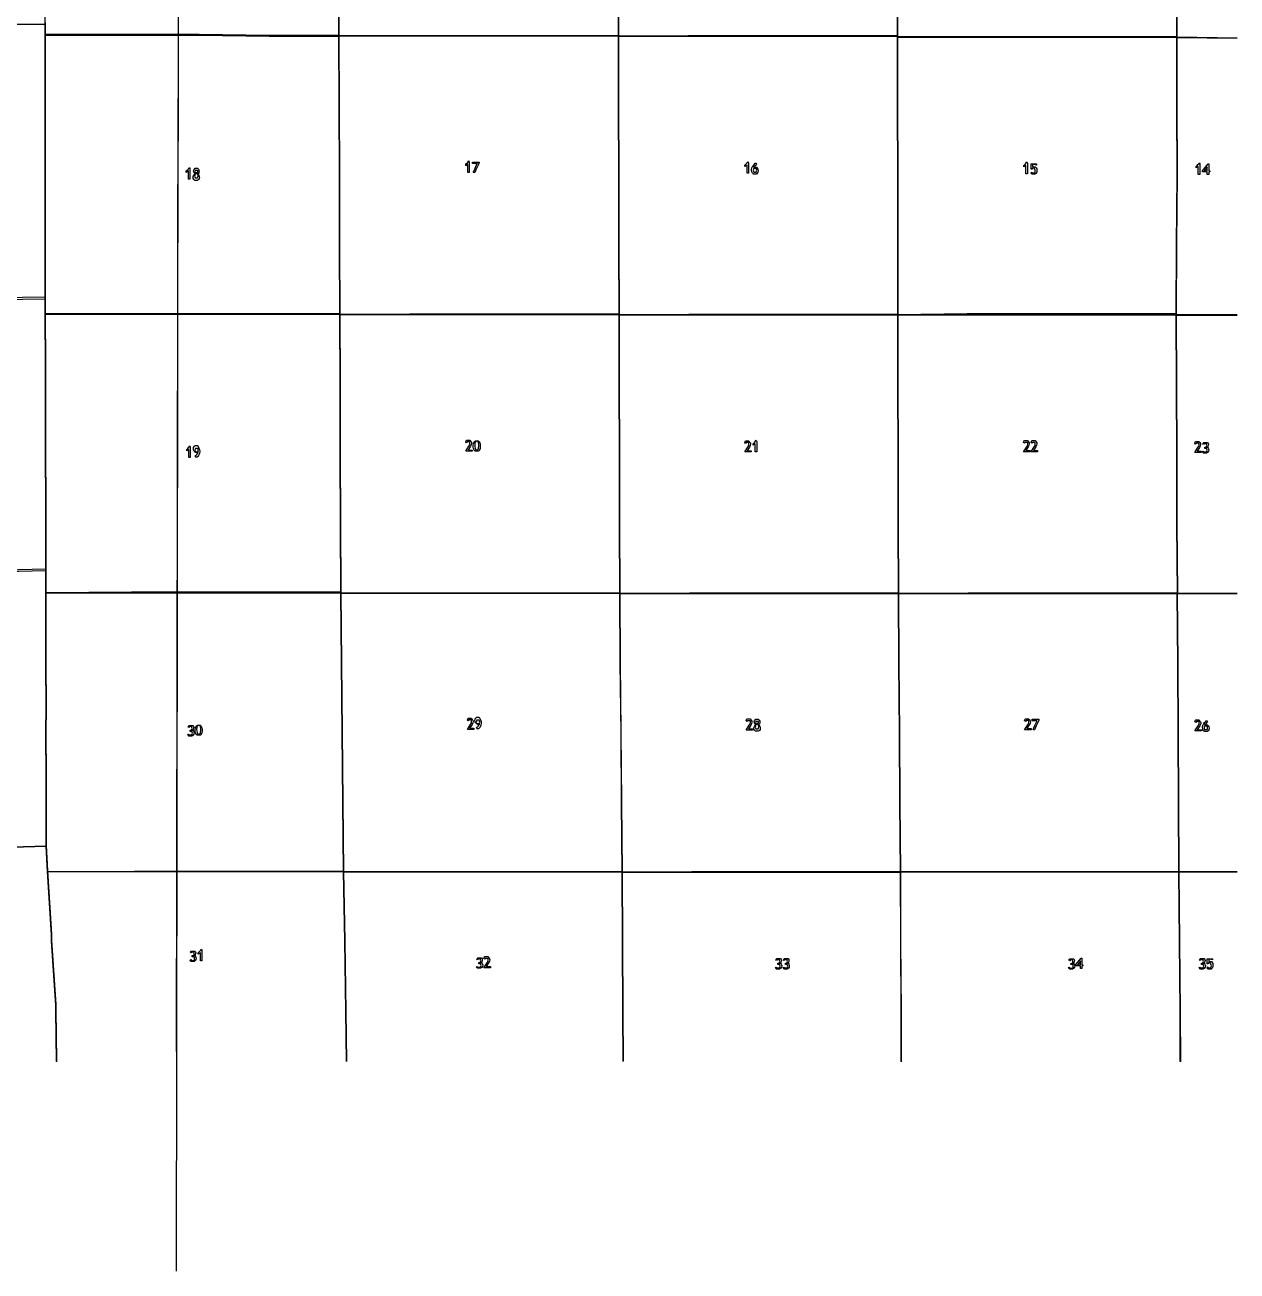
# Model space of a CAD drawing. Extents: x -0.82 to 6.83, y -0.63 to 7.9.
# Drawn here: x 2.421 to 6.048, y -0.626 to 3.103 of the extents above; entities that cross this region are included whole.
import ezdxf

# ---------------------------------------------------------------- set-up
doc = ezdxf.new("R2010")
doc.units = 0
for name, color, linetype in [('Grid', 7, 'CONTINUOUS'), ('split_lines', 7, 'CONTINUOUS'), ('split_lines_copy', 7, 'CONTINUOUS'), ('topo', 7, 'CONTINUOUS'), ('topo_grid', 7, 'CONTINUOUS')]:
    doc.layers.add(name, color=color, linetype=linetype)

msp = doc.modelspace()

# ---------------------------------------------------------------- linework, layer by layer
at = {"layer": 'Grid', "color": 1}
for points in [[(3.360572, 3.070909), (3.151778, 3.070909), (2.942985, 3.073555), (2.734718, 3.073555), (2.481632, 3.073555), (2.481632, 3.106231), (2.481632, 3.281808), (2.481632, 3.314511), (2.481632, 3.490591), (2.482159, 3.522764), (2.482159, 3.698871), (2.482159, 3.731018), (2.482159, 3.907125), (2.731555, 3.907125), (2.940348, 3.907125), (3.149142, 3.907125), (3.357408, 3.907125), (3.358466, 3.698315), (3.358995, 3.489533), (3.360054, 3.281279)], [(4.196802, 3.069348), (3.988008, 3.069348), (3.778688, 3.069348), (3.569894, 3.069348), (3.360573, 3.069348), (3.360044, 3.278157), (3.358985, 3.486411), (3.358456, 3.695193), (3.357398, 3.903976), (3.566719, 3.903976), (3.775512, 3.903976), (3.984306, 3.903976), (4.193099, 3.903976), (4.194157, 3.695193), (4.195216, 3.486913), (4.195745, 3.27866)], [(4.196802, 3.069348), (4.195744, 3.278131), (4.195215, 3.486384), (4.194156, 3.694664), (4.193098, 3.903447), (4.401892, 3.903447), (4.610685, 3.903447), (4.819479, 3.903447), (5.028272, 3.903447), (5.02933, 3.695193), (5.029859, 3.486913), (5.030918, 3.27866), (5.031976, 3.070406), (4.823182, 3.070406), (4.614389, 3.070406), (4.405595, 3.070406)], [(5.868208, 3.065115), (5.659415, 3.065115), (5.450094, 3.065115), (5.241301, 3.065115), (5.03198, 3.065115), (5.030922, 3.273368), (5.029863, 3.481622), (5.029334, 3.689902), (5.028276, 3.898155), (5.236547, 3.898155), (5.44534, 3.898155), (5.654134, 3.898155), (5.862927, 3.898155), (5.864514, 3.689875), (5.865573, 3.481622), (5.86716, 3.273368)], [(1.658057, 2.278455), (1.658583, 2.485148), (1.658583, 2.691311), (1.65911, 2.897977), (1.65911, 3.10467), (1.86474, 3.10467), (2.07037, 3.10467), (2.276, 3.10467), (2.48163, 3.10467), (2.48163, 3.071994), (2.48163, 2.898533), (2.48163, 2.863185), (2.48163, 2.69237), (2.48163, 2.654402), (2.482157, 2.487265), (2.482157, 2.44509), (2.482157, 2.282186), (2.276, 2.27954), (2.069842, 2.276894), (1.864212, 2.274249)], [(3.363208, 2.236281), (3.154414, 2.236281), (2.946148, 2.236281), (2.737355, 2.236281), (2.482159, 2.236281), (2.482159, 2.28216), (2.482159, 2.445064), (2.482159, 2.487238), (2.481632, 2.654375), (2.481632, 2.692343), (2.481632, 2.863185), (2.481632, 2.898506), (2.481632, 3.071967), (2.734719, 3.071967), (2.942985, 3.071967), (3.151778, 3.069321), (3.360572, 3.069321), (3.361101, 2.860539), (3.36216, 2.652285), (3.362689, 2.443503)], [(3.363208, 2.236281), (3.362679, 2.44509), (3.36215, 2.653873), (3.361091, 2.862126), (3.360562, 3.070935), (3.569882, 3.070935), (3.778676, 3.070935), (3.987997, 3.070935), (4.19679, 3.070935), (4.197319, 2.862655), (4.197848, 2.653873), (4.198378, 2.445619), (4.198907, 2.23681), (3.989586, 2.23681), (3.780792, 2.23681), (3.571999, 2.23681)], [(4.198911, 2.235223), (4.198382, 2.444032), (4.197853, 2.652285), (4.197324, 2.861068), (4.196794, 3.069348), (4.405588, 3.069348), (4.614381, 3.069348), (4.823175, 3.069348), (5.031968, 3.069348), (5.031968, 2.861068), (5.032498, 2.652285), (5.032498, 2.444032), (5.032498, 2.235778), (4.823704, 2.235778), (4.615438, 2.235778), (4.407171, 2.235778)], [(5.032505, 2.23472), (5.032505, 2.442973), (5.032505, 2.651227), (5.031976, 2.86001), (5.031976, 3.06829), (5.241296, 3.06829), (5.45009, 3.06829), (5.659411, 3.06829), (5.868204, 3.06829), (5.868204, 2.862153), (5.868733, 2.656519), (5.867145, 2.447207), (5.866087, 2.237895), (5.657821, 2.237895), (5.449027, 2.237895), (5.240761, 2.237895)], [(3.750743, 2.69237), (3.750743, 2.660725), (3.746526, 2.660725), (3.746526, 2.685067), (3.740199, 2.680834), (3.740199, 2.685067), (3.742845, 2.687713), (3.745491, 2.690359), (3.747608, 2.693005), (3.749195, 2.69565)], [(3.780796, 2.690782), (3.77815, 2.684961), (3.774988, 2.67914), (3.771824, 2.672261), (3.769178, 2.665911), (3.767591, 2.66062), (3.762847, 2.66062), (3.764963, 2.66644), (3.768128, 2.673849), (3.771819, 2.681786), (3.774983, 2.688136), (3.760219, 2.688136), (3.760219, 2.69237), (3.780783, 2.69237)], [(4.585918, 2.690253), (4.585918, 2.658609), (4.5817, 2.658609), (4.5817, 2.68295), (4.575374, 2.678717), (4.575374, 2.68295), (4.57802, 2.685596), (4.580666, 2.688242), (4.582783, 2.690888), (4.58437, 2.693534)], [(4.602263, 2.679167), (4.601205, 2.676521), (4.603321, 2.676521), (4.605967, 2.676521), (4.609658, 2.676521), (4.612304, 2.673875), (4.614421, 2.6707), (4.61495, 2.666467), (4.614421, 2.662234), (4.612304, 2.659059), (4.609658, 2.656413), (4.605967, 2.656413), (4.601223, 2.656413), (4.598061, 2.659059), (4.595945, 2.663292), (4.595416, 2.669642), (4.596474, 2.674934), (4.599636, 2.680754), (4.601752, 2.6834), (4.603869, 2.686046), (4.605986, 2.688692), (4.608102, 2.688692), (4.610219, 2.686046), (4.608102, 2.6834), (4.604938, 2.679696)], [(5.420567, 2.689195), (5.420567, 2.65755), (5.416349, 2.65755), (5.416349, 2.681892), (5.410023, 2.677659), (5.410023, 2.681892), (5.412669, 2.684538), (5.415315, 2.687184), (5.417432, 2.68983), (5.419019, 2.692475)], [(5.436384, 2.68549), (5.436384, 2.678082), (5.437971, 2.678082), (5.440617, 2.678082), (5.444308, 2.678082), (5.446954, 2.675436), (5.448542, 2.672261), (5.449071, 2.668028), (5.448542, 2.662736), (5.446425, 2.658503), (5.44326, 2.655857), (5.439043, 2.655857), (5.434826, 2.655857), (5.431661, 2.658503), (5.433249, 2.662207), (5.435894, 2.659561), (5.43854, 2.659561), (5.441186, 2.659561), (5.442774, 2.659561), (5.443832, 2.662207), (5.444361, 2.665382), (5.443832, 2.668557), (5.442774, 2.671203), (5.441186, 2.673849), (5.43854, 2.673849), (5.435894, 2.673849), (5.433778, 2.671203), (5.43219, 2.671203), (5.43219, 2.686549), (5.447481, 2.686549), (5.447481, 2.682845)], [(5.936225, 2.686549), (5.936225, 2.654931), (5.932008, 2.654931), (5.932008, 2.679273), (5.925681, 2.675039), (5.925681, 2.679273), (5.928327, 2.681919), (5.930973, 2.684564), (5.93309, 2.68721), (5.934677, 2.689856)], [(5.963114, 2.686549), (5.963114, 2.66644), (5.966278, 2.66644), (5.966278, 2.663265), (5.963114, 2.663265), (5.963114, 2.654799), (5.958897, 2.654799), (5.958897, 2.663265), (5.944662, 2.663265), (5.944662, 2.665911), (5.961535, 2.686549)], [(2.914512, 2.672843), (2.914512, 2.641226), (2.910294, 2.641226), (2.910294, 2.665567), (2.903968, 2.661334), (2.903968, 2.665567), (2.906614, 2.668213), (2.90926, 2.670859), (2.911377, 2.673505), (2.912964, 2.676151)], [(2.940347, 2.670727), (2.941935, 2.668081), (2.942464, 2.665435), (2.941935, 2.662789), (2.941405, 2.660143), (2.939818, 2.657498), (2.93823, 2.657498), (2.940347, 2.654852), (2.941935, 2.652206), (2.942993, 2.64956), (2.943522, 2.646914), (2.942993, 2.64321), (2.940876, 2.640035), (2.937712, 2.637389), (2.934021, 2.637389), (2.929803, 2.637389), (2.926639, 2.640035), (2.925052, 2.64321), (2.924522, 2.646914), (2.925052, 2.64956), (2.92611, 2.652206), (2.928227, 2.654852), (2.930343, 2.657498), (2.927179, 2.660143), (2.92612, 2.662789), (2.925591, 2.665435), (2.92612, 2.66861), (2.928237, 2.671256), (2.930883, 2.673902), (2.934045, 2.673902), (2.937736, 2.673902)], [(2.931911, 2.644903), (2.934028, 2.644903), (2.936144, 2.644903), (2.937732, 2.644903), (2.93879, 2.647549), (2.939319, 2.650195), (2.939319, 2.652841), (2.938261, 2.655487), (2.936673, 2.658133), (2.933512, 2.660778), (2.931395, 2.658133), (2.929807, 2.655487), (2.929278, 2.652841), (2.928749, 2.650195), (2.929278, 2.647549), (2.930337, 2.644903)], [(2.932966, 2.661255), (2.935612, 2.658609), (2.937729, 2.661255), (2.938258, 2.66443), (2.938258, 2.667075), (2.937199, 2.667075), (2.934035, 2.667075), (2.930871, 2.667075), (2.930341, 2.667075), (2.929812, 2.66443), (2.930341, 2.661784), (2.9314, 2.659138)], [(4.603317, 2.662313), (4.605963, 2.662313), (4.60755, 2.662313), (4.609138, 2.662313), (4.610196, 2.664959), (4.610725, 2.667605), (4.610196, 2.67025), (4.609138, 2.672896), (4.60755, 2.672896), (4.605434, 2.672896), (4.603317, 2.672896), (4.601729, 2.672896), (4.600671, 2.67025), (4.600142, 2.667605), (4.600671, 2.664959), (4.601729, 2.662313)], [(5.958896, 2.678135), (5.949932, 2.666493), (5.958896, 2.666493)], [(1.659639, 1.451738), (1.659112, 1.658431), (1.658586, 1.865097), (1.658586, 2.071789), (1.658059, 2.278482), (1.864216, 2.281128), (2.069846, 2.283774), (2.276003, 2.286419), (2.48216, 2.289065), (2.48216, 2.243186), (2.482687, 2.082902), (2.482687, 2.034404), (2.483216, 1.877268), (2.483216, 1.825595), (2.483742, 1.675338), (2.483742, 1.616812), (2.484269, 1.473937), (2.278111, 1.469174), (2.071954, 1.464941), (1.865797, 1.460179)], [(2.484269, 1.403769), (2.484269, 1.470206), (2.483742, 1.613081), (2.483742, 1.671607), (2.483216, 1.821864), (2.483216, 1.873537), (2.482689, 2.030673), (2.482689, 2.079171), (2.482163, 2.239456), (2.737354, 2.239456), (2.946148, 2.239456), (3.154418, 2.239456), (3.363212, 2.239456), (3.36427, 2.031202), (3.364799, 1.822949), (3.365858, 1.61414), (3.366387, 1.405886), (3.157593, 1.405886), (2.949313, 1.405886), (2.740515, 1.405886)], [(3.366371, 1.402711), (3.365842, 1.610965), (3.364784, 1.819774), (3.364254, 2.028027), (3.363196, 2.236281), (3.57199, 2.236281), (3.780783, 2.236281), (3.989577, 2.236281), (4.198897, 2.236281), (4.199426, 2.028001), (4.199955, 1.819747), (4.200485, 1.610965), (4.201014, 1.402685), (3.99222, 1.402685), (3.783954, 1.402685), (3.575161, 1.402685)], [(4.201019, 1.401653), (4.20049, 1.609906), (4.199961, 1.818715), (4.199431, 2.026969), (4.198902, 2.235249), (4.407168, 2.235249), (4.615435, 2.235249), (4.823701, 2.235249), (5.032498, 2.235249), (5.033027, 2.026969), (5.033557, 1.818715), (5.034086, 1.610435), (5.034615, 1.402182), (4.826348, 1.402182), (4.618082, 1.402182), (4.409289, 1.402182)], [(5.034614, 1.401653), (5.034085, 1.609906), (5.033556, 1.818186), (5.033026, 2.02644), (5.032497, 2.23472), (5.240763, 2.23472), (5.449029, 2.23472), (5.657823, 2.23472), (5.866089, 2.23472), (5.867148, 2.02644), (5.867677, 1.818186), (5.868206, 1.610435), (5.869264, 1.402182), (5.660471, 1.402182), (5.451677, 1.402182), (5.243411, 1.402182)], [(2.916094, 1.839803), (2.916094, 1.808159), (2.911877, 1.808159), (2.911877, 1.8325), (2.90555, 1.828267), (2.90555, 1.8325), (2.908196, 1.835146), (2.910842, 1.837792), (2.912959, 1.840438), (2.914546, 1.843084)], [(2.941929, 1.836099), (2.944046, 1.831865), (2.944575, 1.826044), (2.943517, 1.820224), (2.940871, 1.814403), (2.938754, 1.811757), (2.936637, 1.809111), (2.934521, 1.809111), (2.932404, 1.809111), (2.930287, 1.811757), (2.932404, 1.814403), (2.935568, 1.817578), (2.938214, 1.821811), (2.939273, 1.824457), (2.937156, 1.824457), (2.93451, 1.824457), (2.930819, 1.824457), (2.928173, 1.827103), (2.926057, 1.830278), (2.925528, 1.834511), (2.926057, 1.838215), (2.928173, 1.841919), (2.930819, 1.844565), (2.93451, 1.844565), (2.938728, 1.844565)], [(2.932966, 1.823981), (2.934554, 1.823981), (2.937199, 1.823981), (2.938787, 1.823981), (2.939316, 1.826626), (2.939845, 1.829272), (2.939316, 1.832447), (2.938787, 1.835093), (2.937199, 1.835093), (2.934554, 1.835093), (2.932437, 1.835093), (2.931379, 1.835093), (2.93032, 1.832447), (2.929791, 1.829801), (2.93032, 1.827156), (2.931379, 1.82451)], [(3.754961, 1.856683), (3.757078, 1.854037), (3.757607, 1.850862), (3.756549, 1.846629), (3.754432, 1.841866), (3.74705, 1.830754), (3.759705, 1.830754), (3.759705, 1.82705), (3.740197, 1.82705), (3.740197, 1.82705), (3.749688, 1.841866), (3.752334, 1.8461), (3.752863, 1.849804), (3.752863, 1.85245), (3.751805, 1.855096), (3.750217, 1.855096), (3.7481, 1.855096), (3.744936, 1.855096), (3.742819, 1.85245), (3.740174, 1.855096), (3.741232, 1.857741), (3.742819, 1.860387), (3.745465, 1.860387), (3.748111, 1.860387), (3.752329, 1.860387)], [(3.780796, 1.855096), (3.781854, 1.85245), (3.782913, 1.849804), (3.783442, 1.8461), (3.783442, 1.842396), (3.782913, 1.835516), (3.780796, 1.830225), (3.779209, 1.827579), (3.777621, 1.827579), (3.775504, 1.827579), (3.772859, 1.827579), (3.768641, 1.827579), (3.765479, 1.830225), (3.764421, 1.832871), (3.763363, 1.835516), (3.762834, 1.839221), (3.762834, 1.843983), (3.763363, 1.850333), (3.765479, 1.855096), (3.76917, 1.858271), (3.773388, 1.858271), (3.777605, 1.858271)], [(3.770251, 1.830833), (3.772897, 1.830833), (3.775543, 1.830833), (3.777659, 1.833479), (3.778189, 1.836125), (3.778718, 1.838771), (3.779247, 1.841417), (3.779247, 1.844592), (3.779247, 1.848825), (3.778718, 1.852), (3.778189, 1.854646), (3.776601, 1.857292), (3.775014, 1.857292), (3.773426, 1.857292), (3.77078, 1.857292), (3.768664, 1.854646), (3.767605, 1.850942), (3.767076, 1.84565), (3.767605, 1.840358), (3.768664, 1.836125)], [(4.589609, 1.854566), (4.591726, 1.851921), (4.592255, 1.848746), (4.591197, 1.844512), (4.58908, 1.83975), (4.581698, 1.828637), (4.594353, 1.828637), (4.594353, 1.824933), (4.574845, 1.824933), (4.574845, 1.824933), (4.584336, 1.83975), (4.586982, 1.843983), (4.587511, 1.847687), (4.587511, 1.850333), (4.586453, 1.852979), (4.584865, 1.852979), (4.582748, 1.852979), (4.579584, 1.852979), (4.577467, 1.850333), (4.574822, 1.852979), (4.57588, 1.855625), (4.577467, 1.858271), (4.580113, 1.858271), (4.582759, 1.858271), (4.586976, 1.858271)], [(4.610699, 1.856683), (4.610699, 1.825039), (4.606482, 1.825039), (4.606482, 1.849381), (4.600155, 1.845147), (4.600155, 1.849381), (4.602801, 1.852026), (4.605447, 1.854672), (4.607564, 1.857318), (4.609151, 1.859964)], [(5.42373, 1.855096), (5.425847, 1.85245), (5.426376, 1.849275), (5.425317, 1.845041), (5.423201, 1.840279), (5.415819, 1.829166), (5.428474, 1.829166), (5.428474, 1.825462), (5.408966, 1.825462), (5.408966, 1.825462), (5.418457, 1.840279), (5.421103, 1.844512), (5.421632, 1.848216), (5.421632, 1.850862), (5.420574, 1.853508), (5.418986, 1.853508), (5.416869, 1.853508), (5.413708, 1.853508), (5.411591, 1.850862), (5.408945, 1.853508), (5.410003, 1.856154), (5.411591, 1.8588), (5.414237, 1.8588), (5.416883, 1.8588), (5.4211, 1.8588)], [(5.446402, 1.855096), (5.448519, 1.85245), (5.449048, 1.849275), (5.447989, 1.845041), (5.445873, 1.840279), (5.438491, 1.829166), (5.451146, 1.829166), (5.451146, 1.825462), (5.431638, 1.825462), (5.431638, 1.825462), (5.441129, 1.840279), (5.443775, 1.844512), (5.444304, 1.848216), (5.444304, 1.850862), (5.443245, 1.853508), (5.441658, 1.853508), (5.439541, 1.853508), (5.436377, 1.853508), (5.43426, 1.850862), (5.431614, 1.853508), (5.432673, 1.856154), (5.43426, 1.8588), (5.436906, 1.8588), (5.439552, 1.8588), (5.443769, 1.8588)], [(5.936225, 1.852979), (5.938342, 1.850333), (5.938871, 1.847158), (5.937813, 1.842925), (5.935696, 1.838162), (5.928314, 1.82705), (5.940969, 1.82705), (5.940969, 1.823346), (5.921461, 1.823346), (5.921461, 1.823346), (5.930952, 1.838162), (5.933598, 1.842396), (5.934127, 1.8461), (5.934127, 1.848746), (5.933069, 1.851391), (5.931481, 1.851391), (5.929364, 1.851391), (5.926203, 1.851391), (5.924086, 1.848746), (5.92144, 1.851391), (5.922498, 1.854037), (5.924086, 1.856683), (5.926732, 1.856683), (5.929378, 1.856683), (5.933595, 1.856683)], [(5.959424, 1.852979), (5.961541, 1.850333), (5.96207, 1.847158), (5.961541, 1.844512), (5.960482, 1.841866), (5.959424, 1.839221), (5.957307, 1.839221), (5.959953, 1.839221), (5.961541, 1.836575), (5.962599, 1.833929), (5.963128, 1.831283), (5.962599, 1.827579), (5.960482, 1.824404), (5.956791, 1.821758), (5.952047, 1.821758), (5.947827, 1.821758), (5.944663, 1.824404), (5.946779, 1.827579), (5.949425, 1.824933), (5.952071, 1.824933), (5.954717, 1.824933), (5.956834, 1.824933), (5.957892, 1.827579), (5.958421, 1.830225), (5.957892, 1.832871), (5.956834, 1.835516), (5.954717, 1.835516), (5.952071, 1.835516), (5.951542, 1.835516), (5.951542, 1.839221), (5.954188, 1.839221), (5.955775, 1.839221), (5.956834, 1.841866), (5.957363, 1.844512), (5.956834, 1.847158), (5.956304, 1.849804), (5.954717, 1.849804), (5.952071, 1.849804), (5.949954, 1.849804), (5.947838, 1.847158), (5.945721, 1.850333), (5.948367, 1.852979), (5.952584, 1.852979), (5.956275, 1.852979)], [(1.661748, 0.622375), (1.661221, 0.829597), (1.660695, 1.037321), (1.660166, 1.244543), (1.659639, 1.451738), (1.865797, 1.456501), (2.071954, 1.461263), (2.278111, 1.465497), (2.484268, 1.470259), (2.484268, 1.403822), (2.484268, 1.264096), (2.484268, 1.19504), (2.484795, 1.057933), (2.484268, 0.98676), (2.484795, 0.851796), (2.484795, 0.777977), (2.484795, 0.645632), (2.279165, 0.639811), (2.073535, 0.633991), (1.867378, 0.62817)], [(2.488487, 0.569141), (2.484797, 0.645579), (2.484797, 0.777924), (2.484797, 0.851743), (2.484271, 0.986707), (2.484797, 1.05788), (2.484271, 1.194987), (2.484271, 1.264043), (2.484271, 1.403769), (2.740516, 1.403769), (2.949314, 1.403769), (3.15758, 1.403769), (3.366374, 1.403769), (3.36849, 1.195516), (3.370607, 0.987236), (3.372724, 0.778453), (3.37484, 0.5702), (3.166046, 0.5702), (2.95778, 0.5702), (2.748982, 0.5702)], [(3.374807, 0.569141), (3.37269, 0.777395), (3.370574, 0.986178), (3.368457, 1.194458), (3.36634, 1.402711), (3.575134, 1.402711), (3.783927, 1.402711), (3.992193, 1.402711), (4.200987, 1.402711), (4.202575, 1.194458), (4.204691, 0.985675), (4.206279, 0.777395), (4.207866, 0.569141), (3.9996, 0.569141), (3.791334, 0.569141), (3.583067, 0.569141)], [(4.207874, 0.568083), (4.206287, 0.776336), (4.204699, 0.984616), (4.202582, 1.193399), (4.200995, 1.401653), (4.409262, 1.401653), (4.618055, 1.401653), (4.826322, 1.401653), (5.034588, 1.401653), (5.036175, 1.193399), (5.037763, 0.985119), (5.03935, 0.776866), (5.040938, 0.568612), (4.832672, 0.568612), (4.624405, 0.568612), (4.416139, 0.568612)], [(5.040941, 0.568612), (5.039353, 0.776866), (5.037766, 0.985119), (5.036178, 1.193399), (5.034591, 1.401653), (5.243385, 1.401653), (5.451651, 1.401653), (5.660444, 1.401653), (5.869238, 1.401653), (5.870296, 1.193399), (5.871355, 0.985119), (5.872413, 0.776866), (5.873471, 0.568612), (5.665739, 0.568612), (5.457473, 0.568612), (5.249207, 0.568612)], [(2.948783, 1.004645), (2.949841, 1.002), (2.9509, 0.999354), (2.951429, 0.99565), (2.951429, 0.991945), (2.9509, 0.985066), (2.948783, 0.979775), (2.947196, 0.977129), (2.945608, 0.977129), (2.943491, 0.977129), (2.940846, 0.977129), (2.936628, 0.977129), (2.933466, 0.979775), (2.932408, 0.98242), (2.93135, 0.985066), (2.930821, 0.98877), (2.930821, 0.993533), (2.93135, 0.999883), (2.933466, 1.004645), (2.937157, 1.00782), (2.941375, 1.00782), (2.945592, 1.00782)], [(2.938238, 0.980383), (2.940884, 0.980383), (2.94353, 0.980383), (2.945646, 0.983029), (2.946175, 0.985675), (2.946705, 0.988321), (2.947234, 0.990966), (2.947234, 0.994141), (2.947234, 0.998375), (2.946705, 1.00155), (2.946175, 1.004196), (2.944588, 1.006841), (2.943, 1.006841), (2.941413, 1.006841), (2.938767, 1.006841), (2.93665, 1.004196), (2.935592, 1.000491), (2.935063, 0.9952), (2.935592, 0.989908), (2.93665, 0.985675)], [(3.759706, 1.024674), (3.761823, 1.022029), (3.762352, 1.018854), (3.761293, 1.01462), (3.759177, 1.009858), (3.751795, 0.998745), (3.76445, 0.998745), (3.76445, 0.995041), (3.744942, 0.995041), (3.744942, 0.995041), (3.754433, 1.009858), (3.757079, 1.014091), (3.757608, 1.017795), (3.757608, 1.020441), (3.756549, 1.023087), (3.754962, 1.023087), (3.752845, 1.023087), (3.749681, 1.023087), (3.747564, 1.020441), (3.744918, 1.023087), (3.745977, 1.025733), (3.747564, 1.028379), (3.75021, 1.028379), (3.752856, 1.028379), (3.757073, 1.028379)], [(3.783959, 1.023087), (3.786076, 1.018854), (3.786605, 1.013033), (3.785546, 1.007212), (3.782901, 1.001391), (3.780784, 0.998745), (3.778667, 0.996099), (3.776551, 0.996099), (3.774434, 0.996099), (3.772317, 0.998745), (3.774434, 1.001391), (3.777598, 1.004566), (3.780244, 1.008799), (3.781302, 1.011445), (3.779186, 1.011445), (3.77654, 1.011445), (3.772849, 1.011445), (3.770203, 1.014091), (3.768087, 1.017266), (3.767557, 1.021499), (3.768087, 1.025204), (3.770203, 1.028908), (3.772849, 1.031554), (3.77654, 1.031554), (3.780757, 1.031554)], [(3.774996, 1.010969), (3.776583, 1.010969), (3.779229, 1.010969), (3.780817, 1.010969), (3.781346, 1.013615), (3.781875, 1.016261), (3.781346, 1.019436), (3.780817, 1.022081), (3.779229, 1.022081), (3.776583, 1.022081), (3.774467, 1.022081), (3.773408, 1.022081), (3.77235, 1.019436), (3.771821, 1.01679), (3.77235, 1.014144), (3.773408, 1.011498)], [(4.593827, 1.022558), (4.595944, 1.019912), (4.596473, 1.016737), (4.595415, 1.012504), (4.593298, 1.007741), (4.585916, 0.996629), (4.598571, 0.996629), (4.598571, 0.992924), (4.579063, 0.992924), (4.579063, 0.992924), (4.588554, 1.007741), (4.5912, 1.011974), (4.591729, 1.015679), (4.591729, 1.018324), (4.590671, 1.02097), (4.589083, 1.02097), (4.586966, 1.02097), (4.583802, 1.02097), (4.581685, 1.018324), (4.57904, 1.02097), (4.580098, 1.023616), (4.581685, 1.026262), (4.584331, 1.026262), (4.586977, 1.026262), (4.591194, 1.026262)], [(4.61808, 1.022558), (4.619668, 1.019912), (4.620197, 1.017266), (4.619668, 1.01462), (4.619138, 1.011974), (4.617551, 1.009329), (4.615963, 1.009329), (4.61808, 1.006683), (4.619668, 1.004037), (4.620726, 1.001391), (4.621255, 0.998745), (4.620726, 0.995041), (4.618609, 0.991866), (4.615445, 0.98922), (4.611754, 0.98922), (4.607536, 0.98922), (4.604372, 0.991866), (4.602785, 0.995041), (4.602255, 0.998745), (4.602785, 1.001391), (4.603843, 1.004037), (4.60596, 1.006683), (4.608076, 1.009329), (4.604912, 1.011974), (4.603853, 1.01462), (4.603324, 1.017266), (4.603853, 1.020441), (4.60597, 1.023087), (4.608616, 1.025733), (4.61178, 1.025733), (4.615471, 1.025733)], [(4.609644, 0.996734), (4.611761, 0.996734), (4.613877, 0.996734), (4.615465, 0.996734), (4.616523, 0.99938), (4.617052, 1.002026), (4.617052, 1.004672), (4.615994, 1.007318), (4.614407, 1.009964), (4.611245, 1.012609), (4.609128, 1.009964), (4.607541, 1.007318), (4.607012, 1.004672), (4.606482, 1.002026), (4.607012, 0.99938), (4.60807, 0.996734)], [(4.610699, 1.013086), (4.613345, 1.01044), (4.615462, 1.013086), (4.615991, 1.016261), (4.615991, 1.018906), (4.614932, 1.018906), (4.611768, 1.018906), (4.608604, 1.018906), (4.608074, 1.018906), (4.607545, 1.016261), (4.608074, 1.013615), (4.609133, 1.010969)], [(5.426894, 1.023087), (5.429011, 1.020441), (5.42954, 1.017266), (5.428481, 1.013033), (5.426365, 1.00827), (5.418983, 0.997158), (5.431638, 0.997158), (5.431638, 0.993454), (5.41213, 0.993454), (5.41213, 0.993454), (5.421621, 1.00827), (5.424267, 1.012504), (5.424796, 1.016208), (5.424796, 1.018854), (5.423737, 1.021499), (5.42215, 1.021499), (5.420033, 1.021499), (5.416869, 1.021499), (5.414752, 1.018854), (5.412106, 1.021499), (5.413165, 1.024145), (5.414752, 1.026791), (5.417398, 1.026791), (5.420044, 1.026791), (5.424261, 1.026791)], [(5.455365, 1.023616), (5.452719, 1.017795), (5.449555, 1.011974), (5.44639, 1.005095), (5.443744, 0.998745), (5.442157, 0.993454), (5.437413, 0.993454), (5.43953, 0.999274), (5.442694, 1.006683), (5.446385, 1.01462), (5.449549, 1.02097), (5.434786, 1.02097), (5.434786, 1.025204), (5.455346, 1.025204)], [(5.936752, 1.019938), (5.938869, 1.017293), (5.939398, 1.014118), (5.93834, 1.009884), (5.936223, 1.005122), (5.928841, 0.994009), (5.941496, 0.994009), (5.941496, 0.990305), (5.921988, 0.990305), (5.921988, 0.990305), (5.931479, 1.005122), (5.934125, 1.009355), (5.934654, 1.013059), (5.934654, 1.015705), (5.933596, 1.018351), (5.932008, 1.018351), (5.929891, 1.018351), (5.926727, 1.018351), (5.92461, 1.015705), (5.921964, 1.018351), (5.923023, 1.020997), (5.92461, 1.023643), (5.927256, 1.023643), (5.929902, 1.023643), (5.934119, 1.023643)], [(5.951515, 1.010969), (5.950457, 1.008323), (5.952573, 1.008323), (5.955219, 1.008323), (5.95891, 1.008323), (5.961556, 1.005677), (5.963673, 1.002502), (5.964202, 0.998269), (5.963673, 0.994036), (5.961556, 0.990861), (5.95891, 0.988215), (5.955219, 0.988215), (5.950475, 0.988215), (5.947311, 0.990861), (5.945194, 0.995094), (5.944665, 1.001444), (5.945723, 1.006736), (5.948885, 1.012556), (5.951002, 1.015202), (5.953118, 1.017848), (5.955235, 1.020494), (5.957352, 1.020494), (5.959468, 1.017848), (5.957352, 1.015202), (5.954187, 1.011498)], [(2.923475, 1.006233), (2.925592, 1.003587), (2.926121, 1.000412), (2.925592, 0.997766), (2.924533, 0.99512), (2.923475, 0.992475), (2.921358, 0.992475), (2.924004, 0.992475), (2.925592, 0.989829), (2.92665, 0.987183), (2.927179, 0.984537), (2.92665, 0.980833), (2.924533, 0.977658), (2.920842, 0.975012), (2.916098, 0.975012), (2.911881, 0.975012), (2.908716, 0.977658), (2.910833, 0.980833), (2.913479, 0.978187), (2.916125, 0.978187), (2.918771, 0.978187), (2.920887, 0.978187), (2.921946, 0.980833), (2.922475, 0.983479), (2.921946, 0.986125), (2.920887, 0.98877), (2.918771, 0.98877), (2.916125, 0.98877), (2.915596, 0.98877), (2.915596, 0.992475), (2.918241, 0.992475), (2.919829, 0.992475), (2.920887, 0.99512), (2.921416, 0.997766), (2.920887, 1.000412), (2.920358, 1.003058), (2.918771, 1.003058), (2.916125, 1.003058), (2.914008, 1.003058), (2.911891, 1.000412), (2.909775, 1.003587), (2.912421, 1.006233), (2.916638, 1.006233), (2.920329, 1.006233)], [(5.952569, 0.994089), (5.955215, 0.994089), (5.956802, 0.994089), (5.95839, 0.994089), (5.959448, 0.996734), (5.959977, 0.99938), (5.959448, 1.002026), (5.95839, 1.004672), (5.956802, 1.004672), (5.954686, 1.004672), (5.952569, 1.004672), (5.950982, 1.004672), (5.949923, 1.002026), (5.949394, 0.99938), (5.949923, 0.996734), (5.950982, 0.994089)], [(2.950365, 0.33398), (2.950365, 0.302335), (2.946148, 0.302335), (2.946148, 0.326677), (2.939821, 0.322444), (2.939821, 0.326677), (2.942467, 0.329323), (2.945113, 0.331969), (2.94723, 0.334615), (2.948817, 0.33726)], [(2.929803, 0.331863), (2.93192, 0.329217), (2.932449, 0.326042), (2.93192, 0.323396), (2.930861, 0.32075), (2.929803, 0.318105), (2.927686, 0.318105), (2.930332, 0.318105), (2.93192, 0.315459), (2.932978, 0.312813), (2.933507, 0.310167), (2.932978, 0.306463), (2.930861, 0.303288), (2.92717, 0.300642), (2.922426, 0.300642), (2.918209, 0.300642), (2.915044, 0.303288), (2.917161, 0.306463), (2.919807, 0.303817), (2.922453, 0.303817), (2.925099, 0.303817), (2.927215, 0.303817), (2.928274, 0.306463), (2.928803, 0.309109), (2.928274, 0.311755), (2.927215, 0.3144), (2.925099, 0.3144), (2.922453, 0.3144), (2.921924, 0.3144), (2.921924, 0.318105), (2.924569, 0.318105), (2.926157, 0.318105), (2.927215, 0.32075), (2.927744, 0.323396), (2.927215, 0.326042), (2.926686, 0.328688), (2.925099, 0.328688), (2.922453, 0.328688), (2.920336, 0.328688), (2.918219, 0.326042), (2.916103, 0.329217), (2.918749, 0.331863), (2.922966, 0.331863), (2.926657, 0.331863)], [(3.787123, 0.311305), (3.78924, 0.308659), (3.789769, 0.305484), (3.78924, 0.302838), (3.788181, 0.300192), (3.787123, 0.297546), (3.785006, 0.297546), (3.787652, 0.297546), (3.78924, 0.294901), (3.790298, 0.292255), (3.790827, 0.289609), (3.790298, 0.285905), (3.788181, 0.28273), (3.78449, 0.280084), (3.779746, 0.280084), (3.775529, 0.280084), (3.772365, 0.28273), (3.774481, 0.285905), (3.777127, 0.283259), (3.779773, 0.283259), (3.782419, 0.283259), (3.784535, 0.283259), (3.785594, 0.285905), (3.786123, 0.288551), (3.785594, 0.291196), (3.784535, 0.293842), (3.782419, 0.293842), (3.779773, 0.293842), (3.779244, 0.293842), (3.779244, 0.297546), (3.78189, 0.297546), (3.783477, 0.297546), (3.784535, 0.300192), (3.785065, 0.302838), (3.784535, 0.305484), (3.784006, 0.30813), (3.782419, 0.30813), (3.779773, 0.30813), (3.777656, 0.30813), (3.77554, 0.305484), (3.773423, 0.308659), (3.776069, 0.311305), (3.780286, 0.311305), (3.783977, 0.311305)], [(3.809267, 0.311305), (3.811384, 0.308659), (3.811913, 0.305484), (3.810855, 0.301251), (3.808738, 0.296488), (3.801356, 0.285376), (3.814011, 0.285376), (3.814011, 0.281671), (3.794503, 0.281671), (3.794503, 0.281671), (3.803994, 0.296488), (3.80664, 0.300721), (3.807169, 0.304426), (3.807169, 0.307071), (3.806111, 0.309717), (3.804523, 0.309717), (3.802406, 0.309717), (3.799242, 0.309717), (3.797125, 0.307071), (3.79448, 0.309717), (3.795538, 0.312363), (3.797125, 0.315009), (3.799771, 0.315009), (3.802417, 0.315009), (3.806635, 0.315009)], [(4.68188, 0.309215), (4.683997, 0.306569), (4.684526, 0.303394), (4.683997, 0.300748), (4.682938, 0.298102), (4.68188, 0.295456), (4.679763, 0.295456), (4.682409, 0.295456), (4.683997, 0.29281), (4.685055, 0.290165), (4.685584, 0.287519), (4.685055, 0.283815), (4.682938, 0.28064), (4.679247, 0.277994), (4.674503, 0.277994), (4.670286, 0.277994), (4.667121, 0.28064), (4.669238, 0.283815), (4.671884, 0.281169), (4.67453, 0.281169), (4.677176, 0.281169), (4.679292, 0.281169), (4.680351, 0.283815), (4.68088, 0.28646), (4.680351, 0.289106), (4.679292, 0.291752), (4.677176, 0.291752), (4.67453, 0.291752), (4.674001, 0.291752), (4.674001, 0.295456), (4.676646, 0.295456), (4.678234, 0.295456), (4.679292, 0.298102), (4.679821, 0.300748), (4.679292, 0.303394), (4.678763, 0.30604), (4.677176, 0.30604), (4.67453, 0.30604), (4.672413, 0.30604), (4.670296, 0.303394), (4.66818, 0.306569), (4.670826, 0.309215), (4.675043, 0.309215), (4.678734, 0.309215)], [(4.704551, 0.309215), (4.706668, 0.306569), (4.707197, 0.303394), (4.706668, 0.300748), (4.705609, 0.298102), (4.704551, 0.295456), (4.702434, 0.295456), (4.70508, 0.295456), (4.706668, 0.29281), (4.707726, 0.290165), (4.708255, 0.287519), (4.707726, 0.283815), (4.705609, 0.28064), (4.701918, 0.277994), (4.697172, 0.277994), (4.692954, 0.277994), (4.68979, 0.28064), (4.691907, 0.283815), (4.694552, 0.281169), (4.697198, 0.281169), (4.699844, 0.281169), (4.701961, 0.281169), (4.703019, 0.283815), (4.703548, 0.28646), (4.703019, 0.289106), (4.701961, 0.291752), (4.699844, 0.291752), (4.697198, 0.291752), (4.696669, 0.291752), (4.696669, 0.295456), (4.699315, 0.295456), (4.700902, 0.295456), (4.701961, 0.298102), (4.70249, 0.300748), (4.701961, 0.303394), (4.701432, 0.30604), (4.699844, 0.30604), (4.697198, 0.30604), (4.695082, 0.30604), (4.692965, 0.303394), (4.690848, 0.306569), (4.693494, 0.309215), (4.697711, 0.309215), (4.701402, 0.309215)], [(5.558708, 0.308685), (5.560825, 0.30604), (5.561354, 0.302865), (5.560825, 0.300219), (5.559766, 0.297573), (5.558708, 0.294927), (5.556591, 0.294927), (5.559237, 0.294927), (5.560825, 0.292281), (5.561883, 0.289635), (5.562412, 0.28699), (5.561883, 0.283285), (5.559766, 0.28011), (5.556075, 0.277465), (5.551331, 0.277465), (5.547114, 0.277465), (5.543952, 0.28011), (5.546069, 0.283285), (5.548715, 0.28064), (5.551361, 0.28064), (5.554006, 0.28064), (5.556123, 0.28064), (5.557181, 0.283285), (5.557711, 0.285931), (5.557181, 0.288577), (5.556123, 0.291223), (5.554006, 0.291223), (5.551361, 0.291223), (5.550831, 0.291223), (5.550831, 0.294927), (5.553477, 0.294927), (5.555065, 0.294927), (5.556123, 0.297573), (5.556652, 0.300219), (5.556123, 0.302865), (5.555594, 0.30551), (5.554006, 0.30551), (5.551361, 0.30551), (5.549244, 0.30551), (5.547127, 0.302865), (5.545011, 0.30604), (5.547656, 0.308685), (5.551874, 0.308685), (5.555565, 0.308685)], [(5.583489, 0.310776), (5.583489, 0.290667), (5.586651, 0.290667), (5.586651, 0.287492), (5.583489, 0.287492), (5.583489, 0.279026), (5.579272, 0.279026), (5.579272, 0.287492), (5.565034, 0.287492), (5.565034, 0.290138), (5.581907, 0.310776)], [(5.579271, 0.302335), (5.570307, 0.290694), (5.579271, 0.290694)], [(5.949406, 0.309215), (5.951523, 0.306569), (5.952052, 0.303394), (5.951523, 0.300748), (5.950464, 0.298102), (5.949406, 0.295456), (5.947289, 0.295456), (5.949935, 0.295456), (5.951523, 0.29281), (5.952581, 0.290165), (5.95311, 0.287519), (5.952581, 0.283815), (5.950464, 0.28064), (5.946773, 0.277994), (5.942027, 0.277994), (5.937809, 0.277994), (5.934648, 0.28064), (5.936764, 0.283815), (5.93941, 0.281169), (5.942056, 0.281169), (5.944702, 0.281169), (5.946818, 0.281169), (5.947877, 0.283815), (5.948406, 0.28646), (5.947877, 0.289106), (5.946818, 0.291752), (5.944702, 0.291752), (5.942056, 0.291752), (5.941527, 0.291752), (5.941527, 0.295456), (5.944173, 0.295456), (5.94576, 0.295456), (5.946818, 0.298102), (5.947348, 0.300748), (5.946818, 0.303394), (5.946289, 0.30604), (5.944702, 0.30604), (5.942056, 0.30604), (5.939939, 0.30604), (5.937823, 0.303394), (5.935706, 0.306569), (5.938352, 0.309215), (5.942569, 0.309215), (5.94626, 0.309215)], [(5.963114, 0.307627), (5.963114, 0.300219), (5.964702, 0.300219), (5.967347, 0.300219), (5.971038, 0.300219), (5.973684, 0.297573), (5.975272, 0.294398), (5.975801, 0.290165), (5.975272, 0.284873), (5.973155, 0.28064), (5.969991, 0.277994), (5.965773, 0.277994), (5.961556, 0.277994), (5.958391, 0.28064), (5.959979, 0.284344), (5.962625, 0.281698), (5.96527, 0.281698), (5.967916, 0.281698), (5.969504, 0.281698), (5.970562, 0.284344), (5.971091, 0.287519), (5.970562, 0.290694), (5.969504, 0.29334), (5.967916, 0.295985), (5.96527, 0.295985), (5.962625, 0.295985), (5.960508, 0.29334), (5.95892, 0.29334), (5.95892, 0.308685), (5.974211, 0.308685), (5.974211, 0.304981)]]:
    msp.add_lwpolyline(points, close=True, dxfattribs=at)
for points in [[(6.048003, 3.063024), (5.868208, 3.06567), (5.86715, 3.27395), (5.865562, 3.482204), (5.864504, 3.690457), (5.862916, 3.898737), (6.047983, 3.898737)], [(2.481632, 3.109961), (2.481632, 3.077285), (2.481632, 2.903825), (2.481632, 2.868503), (2.481632, 2.697661), (2.481632, 2.659694), (2.482158, 2.492556), (2.482158, 2.450382), (2.482158, 2.287478), (2.482158, 2.241599), (2.482685, 2.081314), (2.482685, 2.032816), (2.483211, 1.87568), (2.483211, 1.824007), (2.483738, 1.67375), (2.483738, 1.615224), (2.484264, 1.472349), (2.484264, 1.405913), (2.484264, 1.266186), (2.484264, 1.19713), (2.484791, 1.060023), (2.484264, 0.98885), (2.484791, 0.853886), (2.484791, 0.780067), (2.484791, 0.647723), (2.488481, 0.571284), (2.500608, 0.382001), (2.501135, 0.363481), (2.513261, 0.172108), (2.513261, 0.155703), (2.515897, 0.002801), (2.513261, 0.155703), (2.513261, 0.172108), (2.501135, 0.363481), (2.500608, 0.382001), (2.488481, 0.571284), (2.484791, 0.647723), (2.484791, 0.780067), (2.484791, 0.853886), (2.484264, 0.98885), (2.484791, 1.060023), (2.484264, 1.19713), (2.484264, 1.266186), (2.484264, 1.405913), (2.484264, 1.472349), (2.483738, 1.615224), (2.483738, 1.67375), (2.483211, 1.824007), (2.483211, 1.87568), (2.482685, 2.032816), (2.482685, 2.081314), (2.482158, 2.241599), (2.482158, 2.287478), (2.482158, 2.450382), (2.482158, 2.492556), (2.481632, 2.659694), (2.481632, 2.697661), (2.481632, 2.868503), (2.481632, 2.903825), (2.481632, 3.077285), (2.481632, 3.109961)], [(6.048003, 2.23472), (5.866099, 2.23472), (5.867157, 2.444032), (5.868745, 2.653344), (5.868216, 2.858978), (5.868216, 3.065115), (6.048011, 3.062469)], [(6.048003, 1.401653), (5.869262, 1.401653), (5.868204, 1.609906), (5.867674, 1.817657), (5.867145, 2.025911), (5.866087, 2.234191), (6.047991, 2.234191)], [(6.048003, 0.568612), (5.87348, 0.568612), (5.872422, 0.776866), (5.871363, 0.985146), (5.870305, 1.193399), (5.869247, 1.401653), (6.047988, 1.401653)], [(1.671238, 0.000763), (1.669656, 0.206398), (1.665438, 0.414122), (1.661748, 0.622375), (1.867378, 0.628196), (2.073535, 0.634017), (2.279165, 0.639838), (2.484795, 0.645659), (2.488486, 0.569221), (2.500612, 0.379938), (2.501138, 0.361417), (2.513265, 0.170044), (2.513265, 0.15364), (2.515906, 0.000737)], [(2.515905, 0.000763), (2.51327, 0.153666), (2.51327, 0.17007), (2.501143, 0.361443), (2.500616, 0.379964), (2.488489, 0.569247), (2.748953, 0.569247), (2.957746, 0.569247), (3.166013, 0.569247), (3.37481, 0.569247), (3.378501, 0.360967), (3.381666, 0.152184), (3.383253, 0.000869)], [(3.383244, 0.000763), (3.381657, 0.152079), (3.378492, 0.360861), (3.374801, 0.569141), (3.583067, 0.569141), (3.791333, 0.569141), (3.999599, 0.569141), (4.207865, 0.569141), (4.209453, 0.360332), (4.210511, 0.151549), (4.21104, 0.001822)], [(4.211038, 0.000763), (4.210509, 0.150491), (4.20945, 0.3593), (4.207863, 0.568083), (4.416129, 0.568083), (4.624395, 0.568083), (4.832661, 0.568083), (5.040927, 0.568083), (5.041456, 0.359829), (5.042514, 0.15102), (5.042514, 0.000234)], [(5.042523, 0.000763), (5.042523, 0.151549), (5.041465, 0.360332), (5.040936, 0.568612), (5.249203, 0.568612), (5.457469, 0.568612), (5.665735, 0.568612), (5.873474, 0.568612), (5.87559, 0.360332), (5.877707, 0.152079), (5.878236, 0.000234)], [(5.878226, 0.000763), (5.877697, 0.152608), (5.87558, 0.360861), (5.873463, 0.569141), (6.047986, 0.569141)]]:
    msp.add_lwpolyline(points, dxfattribs=at)
at = {"layer": 'split_lines', "color": 7}
msp.add_lwpolyline([(2.874971, -0.62577), (2.874971, -0.569572), (2.874971, -0.508956), (2.874971, -0.447679), (2.874971, -0.386454), (2.874971, -0.325785), (2.8755, -0.264561), (2.8755, -0.203945), (2.8755, -0.142667), (2.8755, -0.081496), (2.8755, -0.02088), (2.8755, 0.040371), (2.876029, 0.100988), (2.876029, 0.162239), (2.876029, 0.222881), (2.876029, 0.284132), (2.876029, 0.345357), (2.876558, 0.405999), (2.876558, 0.467224), (2.876558, 0.528475), (2.876558, 0.589064), (2.876558, 0.650342), (2.877087, 0.710958), (2.877087, 0.772183), (2.877087, 0.833434), (2.877087, 0.894023), (2.877087, 0.955274), (2.877087, 1.015917), (2.877617, 1.077141), (2.877617, 1.138392), (2.877617, 1.199008), (2.877617, 1.260286), (2.877617, 1.320875), (2.877617, 1.382126), (2.878146, 1.443378), (2.878146, 1.503967), (2.878146, 1.565218), (2.878146, 1.625808), (2.878146, 1.687059), (2.878675, 1.747701), (2.878675, 1.808952), (2.878675, 1.87023), (2.878675, 1.930819), (2.878675, 1.99207), (2.878675, 2.05266), (2.879204, 2.113938), (2.879204, 2.175189), (2.879204, 2.235778), (2.879204, 2.297003), (2.879204, 2.357619), (2.879204, 2.41887), (2.879733, 2.480121), (2.879733, 2.540763), (2.879733, 2.602014), (2.879733, 2.662604), (2.879733, 2.723855), (2.880262, 2.785106), (2.880262, 2.845722), (2.880262, 2.906973), (2.880262, 2.967536), (2.880262, 3.028814), (2.880262, 3.090038), (2.880792, 3.150681)], dxfattribs=at)
at = {"layer": 'split_lines_copy', "color": 7}
msp.add_lwpolyline([(2.874971, -0.62577), (2.874971, -0.569572), (2.874971, -0.508956), (2.874971, -0.447679), (2.874971, -0.386454), (2.874971, -0.325785), (2.8755, -0.264561), (2.8755, -0.203945), (2.8755, -0.142667), (2.8755, -0.081496), (2.8755, -0.02088), (2.8755, 0.040371), (2.876029, 0.100988), (2.876029, 0.162239), (2.876029, 0.222881), (2.876029, 0.284132), (2.876029, 0.345357), (2.876558, 0.405999), (2.876558, 0.467224), (2.876558, 0.528475), (2.876558, 0.589064), (2.876558, 0.650342), (2.877087, 0.710958), (2.877087, 0.772183), (2.877087, 0.833434), (2.877087, 0.894023), (2.877087, 0.955274), (2.877087, 1.015917), (2.877617, 1.077141), (2.877617, 1.138392), (2.877617, 1.199008), (2.877617, 1.260286), (2.877617, 1.320875), (2.877617, 1.382126), (2.878146, 1.443378), (2.878146, 1.503967), (2.878146, 1.565218), (2.878146, 1.625808), (2.878146, 1.687059), (2.878675, 1.747701), (2.878675, 1.808952), (2.878675, 1.87023), (2.878675, 1.930819), (2.878675, 1.99207), (2.878675, 2.05266), (2.879204, 2.113938), (2.879204, 2.175189), (2.879204, 2.235778), (2.879204, 2.297003), (2.879204, 2.357619), (2.879204, 2.41887), (2.879733, 2.480121), (2.879733, 2.540763), (2.879733, 2.602014), (2.879733, 2.662604), (2.879733, 2.723855), (2.880262, 2.785106), (2.880262, 2.845722), (2.880262, 2.906973), (2.880262, 2.967536), (2.880262, 3.028814), (2.880262, 3.090038), (2.880792, 3.150681)], dxfattribs=at)
at = {"layer": 'topo', "color": 2}
msp.add_lwpolyline([(2.88022, 2.92134)], close=True, dxfattribs=at)
at = {"layer": 'topo_grid', "color": 7}
msp.add_lwpolyline([(2.874967, 0.031349), (2.874967, 0.078789), (2.874967, 0.129933), (2.874967, 0.181606), (2.874967, 0.233279), (2.874967, 0.284423), (2.875496, 0.336096), (2.875496, 0.38724), (2.875496, 0.438913), (2.875496, 0.49056), (2.875496, 0.541704), (2.875496, 0.593377), (2.876025, 0.644521), (2.876025, 0.696194), (2.876025, 0.747338), (2.876025, 0.799011), (2.876025, 0.850684), (2.876554, 0.901828), (2.876554, 0.953501), (2.876554, 1.005175), (2.876554, 1.056319), (2.876554, 1.107992), (2.877084, 1.159136), (2.877084, 1.210782), (2.877084, 1.262455), (2.877084, 1.313599), (2.877084, 1.365273), (2.877084, 1.416416), (2.877613, 1.46809), (2.877613, 1.519763), (2.877613, 1.570907), (2.877613, 1.62258), (2.877613, 1.673724), (2.877613, 1.725397), (2.878142, 1.777044), (2.878142, 1.828188), (2.878142, 1.879861), (2.878142, 1.931005), (2.878142, 1.982678), (2.878671, 2.033822), (2.878671, 2.085495), (2.878671, 2.137168), (2.878671, 2.188312), (2.878671, 2.239985), (2.878671, 2.291129), (2.8792, 2.342802), (2.8792, 2.394475), (2.8792, 2.445619), (2.8792, 2.497266), (2.8792, 2.54841), (2.8792, 2.600083), (2.879729, 2.651756), (2.879729, 2.7029), (2.879729, 2.754573), (2.879729, 2.805717), (2.879729, 2.85739), (2.880259, 2.909063), (2.880259, 2.960207), (2.880259, 3.01188), (2.880259, 3.062998), (2.880259, 3.114671)], dxfattribs=at)

doc.saveas('drawing.dxf')
